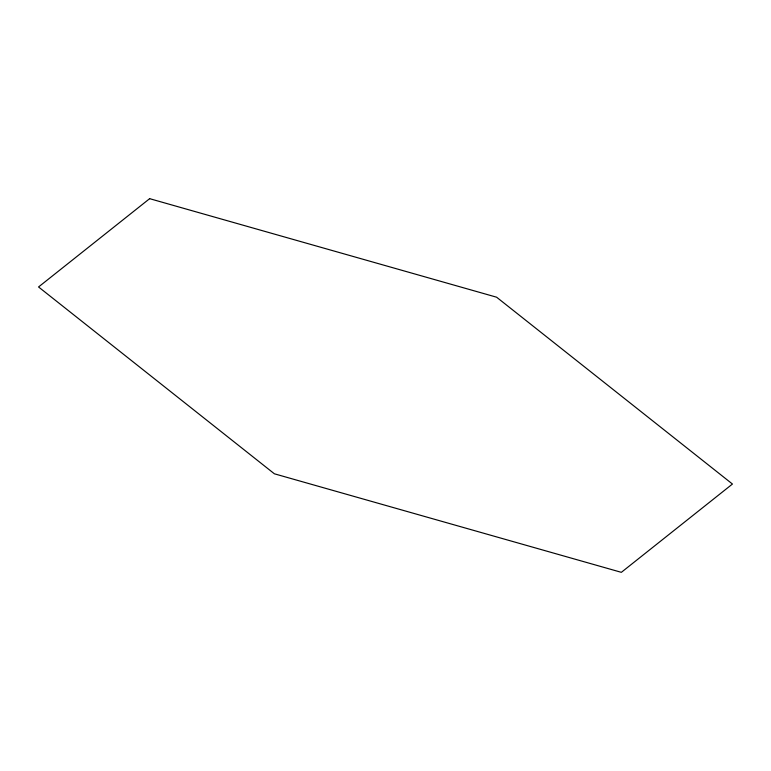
<?xml version="1.0" encoding="UTF-8"?>
<svg xmlns="http://www.w3.org/2000/svg" width="771" height="771" viewBox="0 0 771 771"><rect width="100%" height="100%" fill="white"/><g stroke="black" fill="none" stroke-linecap="round" stroke-linejoin="round"><path stroke-width="1.16" d="M149.651 198.667L38.55 286.966L274.399 473.799L621.349 572.333L732.45 484.034L496.601 297.201L149.651 198.667"/></g></svg>
